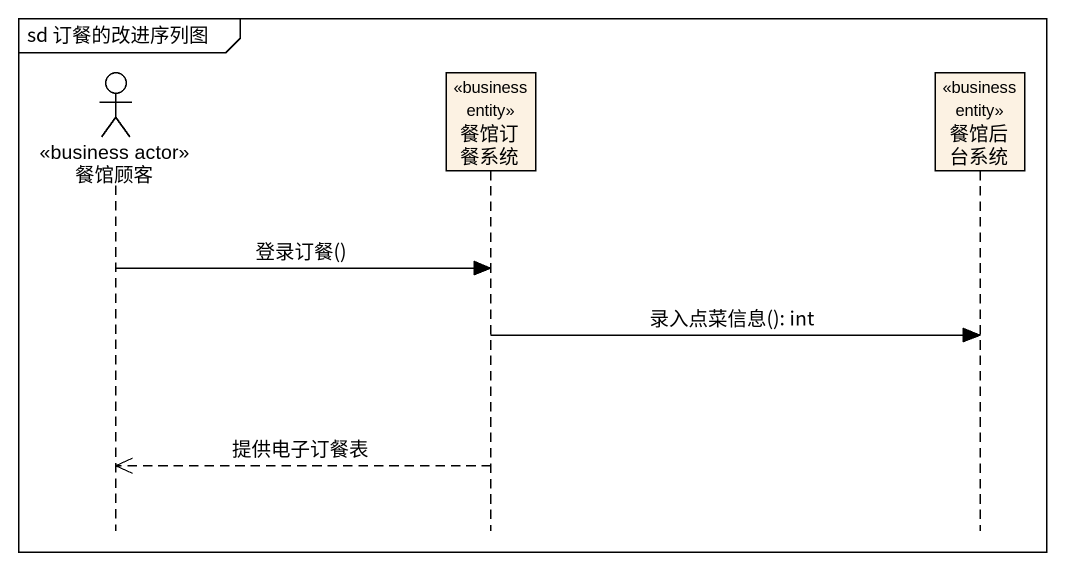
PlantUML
@startuml
mainframe sd 订餐的改进序列图
hide footbox
actor 餐馆顾客 <<business actor>>
participant 餐馆订餐系统 <<business entity>>
participant 餐馆后台系统 <<business entity>>

餐馆顾客 -> 餐馆订餐系统 : 登录订餐()
餐馆订餐系统 -> 餐馆后台系统 : 录入点菜信息(): int
餐馆订餐系统 -->> 餐馆顾客 : 提供电子订餐表
@enduml
